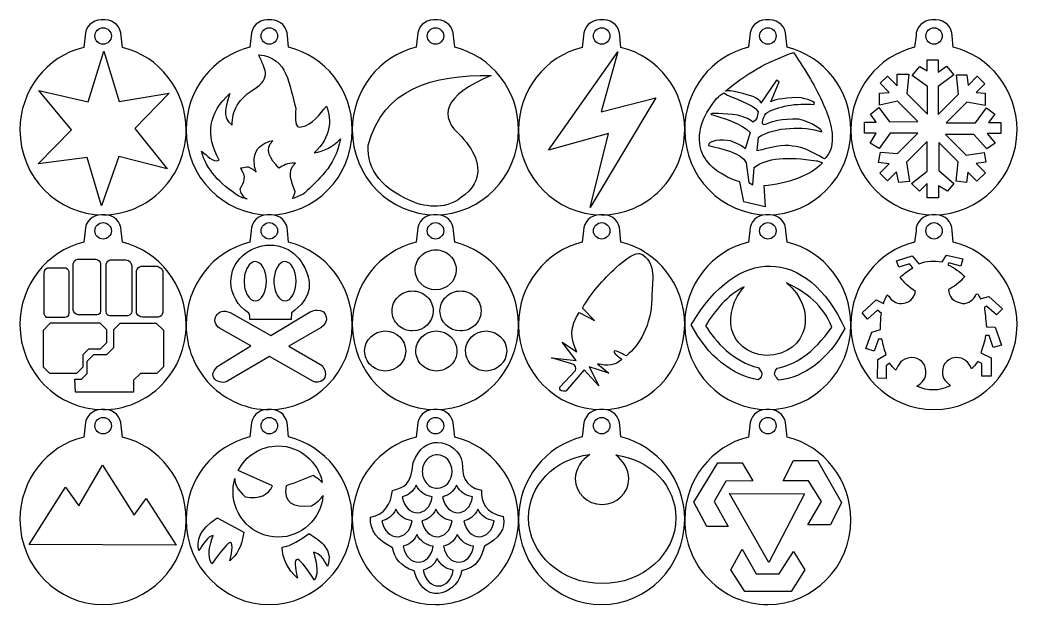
# Model space of a CAD drawing. Extents: x 20 to 168, y 22 to 289.
# Drawn here: x 19.9 to 166.2, y 21.9 to 108.6 of the extents above; entities that cross this region are included whole.
import ezdxf

# ---------------------------------------------------------------- set-up
doc = ezdxf.new("R2010")
doc.units = 0
doc.layers.add('vector', color=7, linetype='CONTINUOUS')

msp = doc.modelspace()

# ---------------------------------------------------------------- linework, layer by layer
at = {"layer": 'vector', "color": 7}
for points in [[(32.43502, 108.56923), (31.819873, 108.56923)], [(56.80533, 108.56923), (56.190184, 108.56923)], [(81.175639, 108.56977), (80.560493, 108.56977)], [(105.54649, 108.56923), (104.93135, 108.56923)], [(129.91737, 108.56977), (129.30222, 108.56977)], [(154.28821, 108.56977), (153.67307, 108.56977)], [(34.95312, 104.55133), (34.774, 106.2297)], [(53.850654, 106.2297), (53.650172, 104.56667)], [(59.321786, 104.56558), (59.144309, 106.2297)], [(78.220963, 106.23025), (78.019931, 104.56667)], [(83.692095, 104.56612), (83.514618, 106.23025)], [(108.0646, 104.55133), (107.88548, 106.2297)], [(126.96269, 106.23025), (126.76165, 104.56667)], [(132.43382, 104.56612), (132.25634, 106.23025)], [(151.33354, 106.23025), (151.13251, 104.56667)], [(156.80468, 104.56612), (156.62719, 106.23025)], [(130.02801, 96.57415), (131.24351, 99.48171), (130.87376, 99.74629), (128.60052, 96.36271)], [(127.01473, 92.08138), (126.27469, 89.70241)], [(128.01879, 89.3852), (128.23023, 91.39388)], [(126.433, 87.64115), (126.80329, 84.73359), (127.38447, 84.41643), (127.59591, 86.9537)], [(129.02341, 84.25812), (129.23484, 81.1917), (126.06271, 81.93228), (125.48152, 84.8393)], [(53.259611, 82.34691), (52.781407, 82.44221)], [(32.43502, 80.01395), (31.819873, 80.01395)], [(56.80533, 80.0145), (56.190184, 80.0145)], [(81.175639, 80.0145), (80.560493, 80.0145)], [(105.54649, 80.0145), (104.93135, 80.0145)], [(129.91736, 80.0145), (129.30221, 80.0145)], [(154.28821, 80.0145), (153.67306, 80.0145)], [(34.95312, 75.99606), (34.774, 77.67442)], [(53.850654, 77.67497), (53.647979, 75.9977)], [(59.323429, 75.9966), (59.144309, 77.67497)], [(83.693738, 75.9966), (83.514618, 77.67497)], [(102.59182, 77.67497), (102.39133, 76.01194)], [(108.06295, 76.01139), (107.88548, 77.67497)], [(126.96268, 77.67497), (126.7622, 76.01194)], [(132.43381, 76.01085), (132.25633, 77.67497)], [(151.33354, 77.67497), (151.13306, 76.01194)], [(156.80466, 76.01085), (156.62719, 77.67497)], [(56.601562, 75.57117), (56.601553, 75.57099)], [(28.392472, 73.49931), (31.034918, 73.49931)], [(33.149311, 73.39363), (35.449399, 73.39363)], [(150.85911, 72.24868), (150.3727, 72.84683), (148.80334, 72.32317), (148.467, 73.25822), (150.74683, 74.00592), (151.75582, 72.80959)], [(155.15747, 73.14592), (155.79349, 74.11775)], [(155.79349, 74.11775), (158.1856, 73.55738), (157.88597, 72.51059), (156.12982, 72.95921), (155.98027, 72.69683)], [(23.952245, 72.23509), (26.68069, 72.23509)], [(27.745008, 66.04634), (27.745008, 72.85184)], [(31.722369, 72.81241), (31.722369, 65.83436)], [(32.554981, 65.80811), (32.554981, 72.79875)], [(36.321451, 72.52159), (36.321451, 65.78182)], [(37.045056, 65.62296), (37.045056, 71.82427)], [(37.722101, 72.50185), (40.107641, 72.50185)], [(40.880546, 71.72895), (40.880546, 65.68923)], [(129.95057, 72.4947), (129.95077, 72.4947)], [(23.468564, 65.72867), (23.468564, 71.39645)], [(27.110142, 71.49067), (27.110142, 65.58352)], [(146.26113, 65.55766), (145.70076, 66.04408), (144.24314, 64.736), (143.42094, 65.6327), (145.51452, 67.53894), (146.56022, 67.01582)], [(147.10032, 68.30089), (147.3857, 68.02646)], [(160.12909, 68.34917), (160.39585, 68.43077)], [(160.7645, 67.68854), (161.99753, 68.06267), (164.01661, 66.23092), (163.11936, 65.37147), (161.66121, 66.64176), (161.36212, 66.49221)], [(101.93285, 65.68537), (104.2061, 64.523), (102.40887, 66.32024)], [(26.48897, 64.96234), (23.846525, 64.96234)], [(31.246356, 65.35889), (28.418765, 65.35889)], [(35.766012, 65.22692), (33.123566, 65.22692)], [(40.206239, 65.01547), (37.880406, 65.01547)], [(50.760129, 65.68537), (56.733017, 62.30289), (62.495565, 65.79109)], [(59.749589, 65.67003), (59.720019, 64.65392), (53.623884, 64.65192)], [(49.333188, 58.07355), (53.773415, 60.82226), (49.280054, 63.35954)], [(64.081362, 63.51839), (59.37656, 60.76913), (64.239666, 57.91525)], [(146.33618, 61.78297), (145.81305, 61.78297), (145.1771, 60.02572), (143.98131, 60.39985), (144.87856, 62.82921), (146.11213, 63.20334)], [(161.66121, 63.61423), (162.93258, 63.53973), (163.86708, 60.92357), (162.6702, 60.54946), (162.07258, 62.30615), (161.51221, 62.30615)], [(100.8762, 58.17926), (97.862919, 59.07761), (101.51053, 58.65474), (99.449263, 61.35086), (101.61624, 59.92392)], [(62.86531, 55.64199), (56.52158, 59.23647), (50.495556, 55.74772)], [(147.45807, 58.26903), (146.93439, 57.89544), (146.97159, 56.02645), (145.70076, 56.06425), (145.73856, 58.79269), (146.93434, 59.54039)], [(160.83955, 59.80174), (162.37166, 59.05404), (162.37166, 56.36284), (160.98854, 56.36284), (160.98854, 58.23183), (160.39037, 58.49367)], [(99.078971, 54.7431), (101.4048, 57.17466)], [(104.62899, 58.17926), (106.26792, 56.80491), (103.41347, 57.75639), (104.84042, 54.95454), (102.67344, 57.28037), (99.977313, 54.16191)], [(32.43502, 51.45977), (31.819873, 51.45977)], [(56.80533, 51.45977), (56.190184, 51.45977)], [(81.176186, 51.45977), (80.56104, 51.45977)], [(105.54704, 51.45977), (104.9319, 51.45977)], [(129.91736, 51.45977), (129.30221, 51.45977)], [(34.95312, 47.44187), (34.774, 49.12024)], [(53.850654, 49.12024), (53.650172, 47.45721)], [(59.321786, 47.45612), (59.144309, 49.12024)], [(78.221514, 49.12024), (78.018837, 47.44242)], [(83.694288, 47.44187), (83.515167, 49.12024)], [(102.59237, 49.12024), (102.39189, 47.45721)], [(108.0635, 47.45612), (107.88603, 49.12024)], [(132.43545, 47.44187), (132.25633, 49.12024)], [(56.969111, 40.27813), (51.931813, 42.5585)], [(48.854988, 35.62701), (52.766618, 33.51261)]]:
    msp.add_lwpolyline(points, dxfattribs=at)
for points in [[(32.127172, 107.42439)], [(56.497482, 107.42439)], [(80.867791, 107.42494)], [(105.23864, 107.42439)], [(129.60951, 107.42494)], [(153.98037, 107.42494)], [(32.227416, 103.97507), (34.500664, 96.62729), (41.795872, 97.84333), (36.773911, 92.66253), (41.531298, 86.74222), (34.447531, 88.53945), (31.910256, 81.35052), (29.795864, 88.43374), (22.606922, 87.4828), (27.470029, 92.45108), (22.712643, 98.21363), (29.954717, 96.57415)], [(107.61213, 103.92249), (105.18004, 95.09462), (113.16215, 97.15588), (103.54166, 81.08649), (106.23778, 91.92303), (97.463048, 89.49148)], [(54.95222, 103.4651)], [(133.35791, 103.81622)], [(152.9785, 102.70699), (154.59387, 102.70699), (154.59387, 100.91249), (155.82745, 101.80975), (156.87424, 100.53891), (154.59387, 98.81946), (154.59387, 94.70789), (157.58415, 97.69817), (157.24782, 100.53891), (158.77993, 100.53891), (158.96727, 98.969), (160.31314, 100.31487), (161.41525, 99.21222), (160.16305, 97.95946), (161.47113, 97.84772), (161.47113, 96.05322), (158.77993, 96.53964), (155.7524, 93.51156), (160.05076, 93.51156), (161.65847, 95.67964), (162.8915, 94.74514), (161.95755, 93.54881), (163.7893, 93.54881), (163.7893, 91.94166), (161.77021, 91.94166), (162.96654, 90.52129), (161.73351, 89.66183), (159.82672, 91.79212), (155.67791, 91.79212), (158.70544, 88.76458), (161.32213, 89.13816), (161.58342, 87.71779), (160.16305, 87.53101), (161.50893, 86.18569), (160.25673, 84.93293), (158.91139, 86.2788), (158.74269, 84.76532), (157.21057, 84.95156), (157.50965, 87.79284), (154.687, 90.61495), (154.687, 86.48477), (156.87424, 84.61522), (155.9392, 83.49448), (154.63057, 84.24986), (154.63057, 82.48549), (152.98671, 82.48549), (152.98671, 84.57797), (151.82763, 83.45724), (150.68772, 84.5966), (152.94891, 86.40972), (152.94891, 90.74532), (149.94002, 87.73643), (150.37002, 84.8776), (148.8001, 84.72752), (148.46377, 86.33467), (147.13653, 85.00797), (146.01524, 86.12926), (147.37973, 87.49376), (145.80982, 87.68055), (146.10452, 89.17103), (148.61331, 88.98917), (151.62222, 91.99807), (147.52928, 91.99807), (145.92212, 89.73633), (144.61349, 90.52129), (145.51074, 91.97945), (143.79183, 91.97945), (143.79183, 93.58222), (145.47349, 93.58222), (144.65074, 94.74514), (145.88487, 95.7169), (147.44109, 93.63043), (151.60359, 93.69893), (148.63193, 96.67004), (145.95991, 96.09104), (145.95991, 97.84774), (147.41698, 97.95948), (146.09028, 99.28673), (147.15569, 100.3516), (148.57606, 98.93178), (148.57606, 100.61398), (150.25772, 100.61398), (149.99643, 97.77269), (153.02396, 94.74517), (153.02396, 98.81948), (150.78084, 100.42665), (151.90267, 101.73472), (152.9785, 101.11355)], [(89.056414, 100.43319)], [(123.14144, 97.86912)], [(32.127172, 78.86911)], [(56.497482, 78.86966)], [(80.867791, 78.86966)], [(105.23864, 78.86966)], [(129.60951, 78.86966)], [(153.98037, 78.86966)], [(80.892451, 74.88354)], [(28.392472, 73.49931)], [(33.149311, 73.39363)], [(54.441695, 73.15531)], [(58.803043, 73.15531)], [(110.63363, 74.32755)], [(23.952245, 72.23509)], [(37.722101, 72.50185)], [(77.50942, 68.85751)], [(84.539507, 68.85751)], [(63.497438, 66.04799)], [(24.426067, 64.17356), (31.638013, 64.17356), (32.626193, 63.18537), (32.626193, 61.2649), (31.677452, 60.31671), (29.96786, 60.31671), (29.154968, 59.50382), (29.154968, 57.70931), (28.219926, 56.77538), (24.332946, 56.77538), (23.361749, 57.67207), (23.361749, 63.10924)], [(34.612408, 64.14346), (39.924137, 64.14346), (40.975857, 63.09174), (40.975857, 57.73728), (40.013424, 56.7754), (37.583514, 56.7754), (36.57452, 55.76585), (36.57452, 54.00917), (28.052307, 54.00917), (27.995887, 55.93512), (28.966537, 55.93512), (29.806268, 56.77541), (29.806268, 58.55347), (30.780752, 59.52795), (32.662893, 59.52795), (33.684482, 60.55064), (33.684482, 63.21555)], [(73.49207, 62.98924)], [(80.998172, 62.98924)], [(88.293378, 62.98924)], [(32.127172, 50.31493)], [(56.497482, 50.31493)], [(80.86834, 50.31493)], [(105.2392, 50.31493)], [(129.60951, 50.31493)], [(57.788578, 46.14639)], [(81.156467, 46.66897)], [(81.117577, 44.85092)], [(103.494, 44.88707)], [(133.38748, 44.00351), (136.87678, 44.00351), (140.41812, 37.87123), (138.77974, 34.59391), (135.44874, 34.59391), (137.45742, 37.9775), (135.55446, 41.04282), (131.85427, 41.04282)], [(32.043912, 43.34455), (36.695579, 35.99621), (38.440228, 38.42831), (42.827323, 31.60966), (21.259955, 31.71534), (26.599622, 40.12033), (28.555162, 37.37107)], [(122.28691, 43.68581), (125.82825, 43.68581), (127.41405, 41.04282), (123.44983, 40.99022), (121.75831, 37.97749), (123.76699, 34.32933), (120.64798, 34.32933), (118.74502, 37.92435)], [(78.012264, 40.3822)], [(83.932569, 40.3822)], [(123.97843, 39.193), (134.97382, 39.1399), (129.73987, 29.0434)], [(75.051565, 36.86661)], [(80.919284, 36.86661)], [(87.077866, 36.86661)], [(48.854988, 35.62701)], [(62.334524, 33.30118)], [(78.144276, 33.14068)], [(84.064581, 33.14068)], [(125.82825, 30.99945), (127.91689, 27.38197), (131.27309, 27.38197), (133.38748, 30.68228), (135.02586, 27.98616), (133.01719, 24.81457), (126.25167, 24.81457), (124.18987, 27.98616)], [(81.104429, 29.65138)]]:
    msp.add_lwpolyline(points, close=True, dxfattribs=at)
for points in [[(31.819873, 108.56923), (30.523931, 108.56923), (29.480345, 107.52564), (29.480345, 106.2297)], [(34.774, 106.2297), (34.774, 107.52564), (33.73096, 108.56923), (32.43502, 108.56923)], [(56.190184, 108.56923), (54.894241, 108.56923), (53.850654, 107.52564), (53.850654, 106.2297)], [(59.144309, 106.2297), (59.144309, 107.52564), (58.101269, 108.56923), (56.80533, 108.56923)], [(80.560493, 108.56977), (79.26455, 108.56977), (78.220963, 107.52619), (78.220963, 106.23025)], [(83.514618, 106.23025), (83.514618, 107.52619), (82.471579, 108.56977), (81.175639, 108.56977)], [(104.93135, 108.56923), (103.6354, 108.56923), (102.59182, 107.52564), (102.59182, 106.2297)], [(107.88548, 106.2297), (107.88548, 107.52564), (106.84243, 108.56923), (105.54649, 108.56923)], [(129.30222, 108.56977), (128.00628, 108.56977), (126.96269, 107.52619), (126.96269, 106.23025)], [(132.25634, 106.23025), (132.25634, 107.52619), (131.21329, 108.56977), (129.91737, 108.56977)], [(153.67307, 108.56977), (152.37713, 108.56977), (151.33354, 107.52619), (151.33354, 106.23025)], [(156.62719, 106.23025), (156.62719, 107.52619), (155.58415, 108.56977), (154.28821, 108.56977)], [(30.923172, 106.22039), (30.923141, 106.88536), (31.462208, 107.42442), (32.127172, 107.42439)], [(32.127172, 107.42439), (32.792137, 107.42442), (33.331203, 106.88536), (33.331172, 106.22039)], [(55.293481, 106.22039), (55.293451, 106.88536), (55.832517, 107.42442), (56.497482, 107.42439)], [(56.497482, 107.42439), (57.162446, 107.42442), (57.701512, 106.88536), (57.701482, 106.22039)], [(79.663791, 106.22094), (79.66376, 106.8859), (80.202826, 107.42496), (80.867791, 107.42494)], [(80.867791, 107.42494), (81.532755, 107.42497), (82.071822, 106.8859), (82.071791, 106.22094)], [(104.03465, 106.22039), (104.03461, 106.88536), (104.57368, 107.42442), (105.23864, 107.42439)], [(105.23864, 107.42439), (105.90361, 107.42442), (106.44268, 106.88536), (106.44265, 106.22039)], [(128.40551, 106.22094), (128.40549, 106.8859), (128.94454, 107.42496), (129.60951, 107.42494)], [(129.60951, 107.42494), (130.27447, 107.42497), (130.81354, 106.8859), (130.81351, 106.22094)], [(152.77637, 106.22094), (152.77633, 106.8859), (153.3154, 107.42496), (153.98037, 107.42494)], [(153.98037, 107.42494), (154.64533, 107.42497), (155.1844, 106.8859), (155.18437, 106.22094)], [(29.480345, 106.2297), (29.480345, 106.2297), (29.277669, 104.55243), (29.277669, 104.55243)], [(32.127172, 105.01639), (31.462208, 105.01636), (30.923138, 105.55543), (30.923172, 106.22039)], [(33.331172, 106.22039), (33.331205, 105.55543), (32.792137, 105.01636), (32.127172, 105.01639)], [(56.497482, 105.01639), (55.832517, 105.01636), (55.293449, 105.55543), (55.293481, 106.22039)], [(57.701482, 106.22039), (57.701516, 105.55543), (57.162446, 105.01636), (56.497482, 105.01639)], [(80.867791, 105.01694), (80.202826, 105.01691), (79.66376, 105.55597), (79.663791, 106.22094)], [(82.071791, 106.22094), (82.071825, 105.55597), (81.532755, 105.01691), (80.867791, 105.01694)], [(102.59182, 106.2297), (102.59182, 106.2297), (102.38915, 104.55243), (102.38915, 104.55243)], [(105.23864, 105.01639), (104.57368, 105.01636), (104.03461, 105.55543), (104.03465, 106.22039)], [(106.44265, 106.22039), (106.44268, 105.55543), (105.90361, 105.01636), (105.23864, 105.01639)], [(129.60951, 105.01694), (128.94454, 105.01691), (128.40549, 105.55597), (128.40551, 106.22094)], [(130.81351, 106.22094), (130.81354, 105.55597), (130.27447, 105.01691), (129.60951, 105.01694)], [(153.98037, 105.01694), (153.3154, 105.01691), (152.77633, 105.55597), (152.77637, 106.22094)], [(155.18437, 106.22094), (155.1844, 105.55597), (154.64533, 105.01691), (153.98037, 105.01694)], [(29.277669, 104.55243), (23.80041, 103.213531), (19.935016, 98.21488), (19.928323, 92.46204)], [(44.29918, 92.46204), (44.292354, 98.213481), (40.428684, 103.211206), (34.95312, 104.55133)], [(53.650172, 104.56667), (48.287929, 103.26139), (44.299383, 98.33902), (44.29918, 92.46204)], [(68.668943, 92.46204), (68.668741, 98.33755), (64.681987, 103.2588), (59.321786, 104.56558)], [(78.019931, 104.56667), (72.657792, 103.26111), (68.668864, 98.33904), (68.668943, 92.46204)], [(93.039799, 92.46204), (93.039877, 98.33797), (89.052703, 103.25947), (83.692095, 104.56612)], [(102.38915, 104.55243), (96.911889, 103.213533), (93.046493, 98.214882), (93.039799, 92.46204)], [(117.41066, 92.46204), (117.403834, 98.213481), (113.540164, 103.211206), (108.0646, 104.55133)], [(126.76165, 104.56667), (121.39959, 103.26108), (117.41059, 98.33902), (117.41066, 92.46204)], [(141.78152, 92.46204), (141.7816, 98.33804), (137.79459, 103.25956), (132.43382, 104.56612)], [(151.13251, 104.56667), (145.77044, 103.26108), (141.78143, 98.33902), (141.78152, 92.46204)], [(166.15238, 92.46204), (166.15246, 98.33798), (162.16535, 103.2595), (156.80468, 104.56612)], [(54.635611, 98.65512), (56.990321, 100.3608), (55.508625, 101.89175), (54.95222, 103.4651)], [(54.95222, 103.46511), (59.314968, 103.09941), (59.347344, 98.92301), (60.397061, 95.64185)], [(123.42025, 98.14242), (126.30431, 100.61679), (129.48703, 102.43833), (133.35791, 103.81622)], [(133.35791, 103.81622), (135.13891, 101.18686), (136.71871, 98.60381), (137.78773, 96.13867)], [(70.977795, 90.23097), (73.252608, 98.52473), (80.334314, 100.54893), (89.056414, 100.43319)], [(89.056414, 100.43319), (81.934664, 97.45536), (81.229686, 94.47744), (84.668772, 91.49961)], [(51.040593, 93.15715), (51.037493, 95.16985), (51.831836, 97.06345), (54.635611, 98.65512)], [(127.54333, 97.31474), (126.55945, 97.62102), (123.91982, 98.39214), (123.42025, 98.14242)], [(49.137638, 88.03001), (47.075289, 91.70993), (47.570214, 94.97467), (50.723434, 97.80882)], [(50.723434, 97.80882), (50.219781, 96.10851), (49.379903, 94.32571), (51.040593, 93.15715)], [(120.52146, 94.72602), (120.93505, 95.52443), (121.46949, 96.30707), (122.09848, 97.0502)], [(122.09848, 97.0502), (122.45991, 97.39507), (122.68224, 97.65026), (123.14144, 97.86912)], [(123.14144, 97.86908), (124.44588, 97.06366), (127.53572, 96.30309), (128.17764, 95.09407)], [(128.60052, 96.36271), (128.56952, 96.78704), (127.96127, 97.01941), (127.54333, 97.31474)], [(133.99222, 97.20902), (131.4706, 97.07758), (130.44396, 96.84597), (130.02801, 96.57415)], [(136.36571, 96.20331), (136.80522, 96.49735), (135.38296, 97.05576), (133.99222, 97.20902)], [(60.397061, 95.64185), (60.274893, 94.04926), (60.206175, 92.55024), (61.189684, 92.89259)], [(61.189684, 92.89259), (62.93261, 93.20125), (63.810142, 94.72263), (64.890421, 95.95901)], [(64.890421, 95.95901), (65.660548, 93.7279), (65.549445, 91.45806), (63.093187, 89.08668)], [(128.17764, 95.09407), (128.08824, 94.46951), (128.02183, 93.82757), (127.38447, 93.614)], [(129.28797, 94.88263), (130.93787, 95.91423), (133.87935, 96.42642), (136.36571, 96.20331)], [(137.78773, 96.13867), (138.27912, 95.00553), (138.6625, 93.89771), (138.90792, 92.82138)], [(119.72445, 89.83826), (119.33696, 91.40059), (119.67735, 93.0966), (120.52146, 94.72602)], [(125.21749, 94.61861), (123.29139, 94.85311), (120.82813, 95.01968), (121.29819, 94.69041)], [(121.29819, 94.69041), (122.88573, 94.32294), (125.99105, 93.29462), (127.01473, 92.08138)], [(127.38447, 93.614), (127.10044, 93.94878), (126.34706, 94.28383), (125.21749, 94.61861)], [(129.02341, 93.19113), (128.54401, 93.37664), (128.94881, 94.15134), (129.28797, 94.88263)], [(134.15108, 94.03688), (131.55446, 94.10988), (130.23437, 93.67232), (129.02341, 93.19113)], [(137.51055, 92.18542), (137.53265, 92.56393), (136.04953, 93.52118), (134.15108, 94.03688)], [(19.928323, 92.46204), (19.928318, 85.587829), (25.38377, 80.015149), (32.113478, 80.01505)], [(40.730051, 83.660556), (43.015325, 85.99483), (44.299183, 89.160828), (44.29918, 92.46204)], [(44.29918, 92.46204), (44.299085, 85.58781), (49.754062, 80.01521), (56.483787, 80.01505)], [(56.483787, 80.01505), (63.213511, 80.01521), (68.669036, 85.58781), (68.668943, 92.46204)], [(68.668943, 92.46204), (68.66885, 85.58781), (74.124374, 80.01466), (80.854096, 80.0145)], [(80.854096, 80.0145), (87.584057, 80.01432), (93.039894, 85.58757), (93.039799, 92.46204)], [(93.039799, 92.46204), (93.039794, 85.587827), (98.49525, 80.015146), (105.22496, 80.01505)], [(113.841532, 83.660556), (116.126805, 85.994831), (117.410663, 89.160829), (117.41066, 92.46204)], [(117.41066, 92.46204), (117.41057, 85.58757), (122.86641, 80.01432), (129.59637, 80.0145)], [(128.23023, 91.39388), (130.67669, 92.92386), (134.7828, 93.04642), (137.51055, 92.18542)], [(129.59637, 80.0145), (136.32609, 80.01467), (141.78162, 85.58781), (141.78152, 92.46204)], [(138.90792, 92.82138), (138.97302, 92.42744), (139.01772, 92.05216), (139.04267, 91.69516)], [(141.78152, 92.46204), (141.78142, 85.58757), (147.23726, 80.01432), (153.96722, 80.0145)], [(153.96722, 80.0145), (160.69694, 80.01466), (166.15247, 85.58781), (166.15238, 92.46204)], [(57.014034, 90.87131), (53.289837, 90.02632), (54.287848, 86.95392), (54.549065, 86.24156)], [(57.912376, 86.85397), (56.606713, 88.24606), (55.674393, 89.61844), (57.014034, 90.87131)], [(66.951681, 91.14848), (65.994255, 86.77804), (63.689879, 85.26997), (61.665695, 83.16637)], [(63.093187, 89.08668), (64.440739, 89.34495), (65.744605, 89.90687), (66.951681, 91.14848)], [(84.668772, 91.49961), (86.738985, 89.12933), (87.962822, 86.6968), (86.254566, 84.04664)], [(124.10716, 90.86533), (122.98897, 91.07895), (120.66481, 90.91983), (120.91475, 90.17569)], [(126.27469, 89.70241), (125.99676, 90.09006), (125.07767, 90.47768), (124.10716, 90.86533)], [(139.04267, 91.69516), (139.19184, 89.56089), (138.41501, 88.64773), (137.89236, 88.20366)], [(51.939485, 82.79662), (49.301728, 84.5613), (47.220244, 86.6042), (46.547233, 89.35124)], [(46.547233, 89.35124), (47.392296, 88.76412), (48.164948, 87.59617), (49.137638, 88.03001)], [(78.166735, 81.66767), (72.991936, 83.64476), (70.797594, 86.56283), (70.977795, 90.23097)], [(125.48152, 84.8393), (121.98304, 85.98015), (120.23116, 87.79521), (119.72445, 89.83826)], [(120.91475, 90.17569), (122.92412, 89.61431), (125.68743, 89.18549), (126.433, 87.64115)], [(133.19961, 90.07267), (131.86638, 90.43394), (129.89037, 89.83145), (128.01879, 89.3852)], [(137.89236, 88.20366), (137.38421, 88.51433), (134.599, 90.21318), (133.19961, 90.07267)], [(127.59591, 86.9537), (129.43869, 88.35771), (132.44064, 88.59065), (136.75792, 87.93257)], [(136.75792, 87.93257), (136.77522, 87.96967), (137.48081, 87.77256), (137.61518, 87.63787)], [(52.256647, 86.85397), (53.1558, 85.66209), (52.786605, 84.7009), (52.150923, 83.78809)], [(54.549065, 86.24156), (53.270104, 87.52106), (52.959959, 86.7814), (52.256647, 86.85397)], [(60.343929, 87.594), (59.049086, 87.6379), (58.530321, 87.2162), (57.912376, 86.85397)], [(60.291339, 83.4178), (59.846322, 84.80981), (58.920688, 86.202), (60.343929, 87.594)], [(137.61518, 87.63787), (135.90643, 85.69093), (132.42469, 84.59272), (129.02341, 84.25812)], [(32.113478, 80.01505), (35.345295, 80.014949), (38.444778, 81.326281), (40.730051, 83.660556)], [(52.150923, 83.78809), (52.247083, 83.28938), (52.677904, 82.45558), (53.259611, 82.34691)], [(59.905162, 82.42688), (60.092057, 82.78902), (60.225619, 83.07351), (60.291339, 83.4178)], [(86.254566, 84.04664), (83.472297, 80.83547), (80.809806, 80.98114), (78.166735, 81.66767)], [(105.22496, 80.01505), (108.456776, 80.01495), (111.556259, 81.326282), (113.841532, 83.660556)], [(52.781407, 82.44221), (52.534711, 82.52261), (52.195704, 82.69896), (51.939485, 82.79662)], [(61.665695, 83.16637), (61.077358, 82.90278), (60.530811, 82.50181), (59.905162, 82.42688)], [(31.819873, 80.01395), (30.523937, 80.01395), (29.480345, 78.97036), (29.480345, 77.67442)], [(34.774, 77.67442), (34.774, 78.97036), (33.730957, 80.01395), (32.43502, 80.01395)], [(56.190184, 80.0145), (54.894246, 80.0145), (53.850654, 78.97091), (53.850654, 77.67497)], [(59.144309, 77.67497), (59.144309, 78.97091), (58.101266, 80.0145), (56.80533, 80.0145)], [(80.560493, 80.0145), (79.264555, 80.0145), (78.220963, 78.97091), (78.220963, 77.67497)], [(83.514618, 77.67497), (83.514618, 78.97091), (82.471577, 80.0145), (81.175639, 80.0145)], [(104.93135, 80.0145), (103.63541, 80.0145), (102.59182, 78.97091), (102.59182, 77.67497)], [(107.88548, 77.67497), (107.88548, 78.97091), (106.84244, 80.0145), (105.54649, 80.0145)], [(129.30221, 80.0145), (128.00627, 80.0145), (126.96268, 78.97091), (126.96268, 77.67497)], [(132.25633, 77.67497), (132.25633, 78.97091), (131.21329, 80.0145), (129.91736, 80.0145)], [(153.67306, 80.0145), (152.37713, 80.0145), (151.33354, 78.97092), (151.33354, 77.67497)], [(156.62719, 77.67497), (156.62719, 78.97092), (155.58415, 80.0145), (154.28821, 80.0145)], [(29.480345, 77.67442), (29.480345, 77.67442), (29.277669, 75.99715), (29.277669, 75.99715)], [(30.923172, 77.66512), (30.923141, 78.33006), (31.462203, 78.86914), (32.127172, 78.86911)], [(32.127172, 76.46112), (31.462203, 76.46109), (30.923141, 77.00015), (30.923172, 77.66512)], [(32.127172, 78.86911), (32.792131, 78.86914), (33.331203, 78.33006), (33.331172, 77.66512)], [(33.331172, 77.66512), (33.331203, 77.00015), (32.792131, 76.46109), (32.127172, 76.46112)], [(55.293481, 77.66566), (55.293451, 78.33061), (55.832512, 78.86969), (56.497482, 78.86966)], [(56.497482, 76.46166), (55.832512, 76.46165), (55.293451, 77.00069), (55.293481, 77.66566)], [(56.497482, 78.86966), (57.162441, 78.86969), (57.701512, 78.33061), (57.701482, 77.66566)], [(57.701482, 77.66566), (57.701512, 77.00069), (57.162441, 76.46165), (56.497482, 76.46166)], [(78.220963, 77.67497), (78.220963, 77.67497), (78.01829, 75.99715), (78.01829, 75.99715)], [(79.663791, 77.66566), (79.66376, 78.33061), (80.202821, 78.86969), (80.867791, 78.86966)], [(80.867791, 76.46166), (80.202821, 76.46165), (79.66376, 77.00069), (79.663791, 77.66566)], [(80.867791, 78.86966), (81.532752, 78.86969), (82.071822, 78.33061), (82.071791, 77.66566)], [(82.071791, 77.66566), (82.071822, 77.00069), (81.532752, 76.46165), (80.867791, 76.46166)], [(104.03465, 77.66566), (104.03461, 78.33061), (104.57368, 78.86969), (105.23864, 78.86966)], [(105.23864, 76.46166), (104.57368, 76.46165), (104.03461, 77.00069), (104.03465, 77.66566)], [(105.23864, 78.86966), (105.9036, 78.86969), (106.44268, 78.33061), (106.44265, 77.66566)], [(106.44265, 77.66566), (106.44268, 77.00069), (105.9036, 76.46165), (105.23864, 76.46166)], [(128.40551, 77.66566), (128.40548, 78.33061), (128.94454, 78.86969), (129.60951, 78.86966)], [(129.60951, 76.46166), (128.94454, 76.46165), (128.40548, 77.00069), (128.40551, 77.66566)], [(129.60951, 78.86966), (130.27446, 78.86969), (130.81353, 78.33061), (130.8135, 77.66566)], [(130.8135, 77.66566), (130.81353, 77.00069), (130.27446, 76.46165), (129.60951, 76.46166)], [(152.77637, 77.66566), (152.77633, 78.33062), (153.3154, 78.86969), (153.98037, 78.86966)], [(153.98037, 76.46166), (153.3154, 76.46162), (152.77633, 77.00069), (152.77637, 77.66566)], [(153.98037, 78.86966), (154.64533, 78.86969), (155.1844, 78.33062), (155.18436, 77.66566)], [(155.18436, 77.66566), (155.1844, 77.00069), (154.64533, 76.46162), (153.98037, 76.46166)], [(29.277669, 75.99715), (23.800819, 74.658078), (19.935747, 69.659774), (19.928871, 63.9073)], [(44.298633, 63.9073), (44.291629, 69.658378), (40.428279, 74.655762), (34.95312, 75.99606)], [(53.647979, 75.9977), (48.170521, 74.658752), (44.305073, 69.659799), (44.298633, 63.90675)], [(50.865311, 70.17838), (50.865314, 73.1565), (53.433722, 75.57117), (56.601562, 75.57117)], [(56.601553, 75.57099), (59.769399, 75.57099), (61.856944, 73.11786), (62.33726, 70.17872)], [(68.66949, 63.90675), (68.662917, 69.6584), (64.799192, 74.656427), (59.323429, 75.9966)], [(78.01829, 75.99715), (72.541244, 74.65803), (68.676118, 69.65943), (68.66949, 63.90675)], [(78.761717, 74.024297), (79.326826, 74.574513), (80.093282, 74.883595), (80.892451, 74.88354)], [(80.892451, 74.88354), (81.69162, 74.883595), (82.458075, 74.574513), (83.023185, 74.024297)], [(93.039799, 63.90675), (93.033227, 69.6584), (89.169501, 74.656427), (83.693738, 75.9966)], [(102.39133, 76.01194), (97.028968, 74.70657), (93.039718, 69.78396), (93.039799, 63.90675)], [(117.41066, 63.90675), (117.41074, 69.78277), (113.42373, 74.70483), (108.06295, 76.01139)], [(126.7622, 76.01194), (121.3998, 74.70657), (117.41058, 69.78395), (117.41066, 63.90675)], [(141.78152, 63.90675), (141.78159, 69.78268), (137.7944, 74.70417), (132.43381, 76.01085)], [(151.13306, 76.01194), (145.77042, 74.70676), (141.78143, 69.78416), (141.78152, 63.90675)], [(166.15238, 63.90675), (166.15245, 69.78254), (162.16512, 74.70405), (156.80466, 76.01085)], [(27.745008, 72.85184), (27.855385, 73.14304), (27.943851, 73.44976), (28.392472, 73.49931)], [(31.034918, 73.49931), (31.419847, 73.40671), (31.732307, 73.25064), (31.722369, 72.81241)], [(32.554981, 72.79875), (32.669815, 73.16377), (32.885411, 73.32679), (33.149311, 73.39363)], [(35.449399, 73.39363), (36.055021, 73.33193), (36.261254, 72.97998), (36.321451, 72.52159)], [(54.441695, 73.15531), (54.007463, 73.155455), (53.590991, 72.85195), (53.283927, 72.311584)], [(56.078433, 70.27404), (56.078512, 71.865117), (55.345735, 73.155078), (54.441695, 73.15531)], [(58.803043, 73.15531), (58.368811, 73.155455), (57.952339, 72.85195), (57.645275, 72.311584)], [(60.439781, 70.27404), (60.43986, 71.865117), (59.707083, 73.155078), (58.803043, 73.15531)], [(77.879165, 71.94967), (77.879141, 72.727808), (78.196607, 73.474081), (78.761717, 74.024297)], [(83.023185, 74.024297), (83.588294, 73.474081), (83.90576, 72.727808), (83.905736, 71.94967)], [(107.43082, 72.34626), (108.58782, 73.39424), (109.71243, 74.30133), (110.63363, 74.32755)], [(110.63363, 74.32755), (110.84623, 74.33355), (111.04791, 74.29315), (111.23673, 74.19608)], [(111.23673, 74.19608), (113.5459, 72.57407), (112.45035, 69.51021), (112.6111, 67.69404)], [(151.75582, 72.80959), (152.88964, 73.36654), (154.02365, 73.27312), (155.15747, 73.14592)], [(23.468564, 71.39645), (23.506054, 71.75825), (23.617506, 72.07145), (23.952245, 72.23509)], [(26.68069, 72.23509), (26.895677, 72.05896), (27.13569, 71.90734), (27.110142, 71.49067)], [(37.045056, 71.82427), (37.15977, 72.11347), (37.267542, 72.40684), (37.722101, 72.50185)], [(40.107641, 72.50185), (40.469351, 72.32738), (40.766657, 72.1017), (40.880546, 71.72895)], [(53.283927, 72.311584), (52.976863, 71.771218), (52.80437, 71.038272), (52.804408, 70.27404)], [(57.645275, 72.311584), (57.338211, 71.771218), (57.165718, 71.038272), (57.165756, 70.27404)], [(80.892451, 69.01636), (79.228482, 69.016245), (77.879432, 70.32949), (77.879165, 71.94967)], [(83.905736, 71.94967), (83.905469, 70.329491), (82.556419, 69.016246), (80.892451, 69.01636)], [(102.40887, 66.32024), (103.64138, 68.47609), (105.35287, 70.47222), (107.43082, 72.34626)], [(118.37454, 63.88813), (121.82958, 69.79467), (125.98528, 72.5364), (129.95057, 72.4947)], [(129.95077, 72.4947), (134.17188, 72.4503), (138.17738, 69.25181), (140.89358, 63.35954)], [(149.01367, 70.85679), (149.55474, 71.3684), (150.16945, 71.83265), (150.85911, 72.24868)], [(155.98027, 72.69683), (156.96067, 72.23171), (157.78359, 71.65455), (158.48084, 70.98724)], [(52.804408, 70.27404), (52.804453, 69.509903), (52.976982, 68.777099), (53.284037, 68.236852)], [(54.441695, 67.39332), (55.345613, 67.393552), (56.078339, 68.683178), (56.078433, 70.27404)], [(57.165756, 70.27404), (57.165801, 69.509903), (57.33833, 68.777099), (57.645385, 68.236852)], [(58.803043, 67.39332), (59.706961, 67.393552), (60.439687, 68.683178), (60.439781, 70.27404)], [(151.26447, 68.78293), (150.2917, 69.45353), (149.6124, 70.02089), (149.01367, 70.85679)], [(158.48084, 70.98724), (157.61447, 69.94539), (156.91292, 69.45279), (156.09037, 69.08702)], [(53.452978, 65.67023), (51.894319, 66.63419), (50.865311, 68.29328), (50.865311, 70.17838)], [(62.33726, 70.17872), (62.773703, 67.50802), (59.75097, 65.71752), (59.749589, 65.67003)], [(75.37849, 67.998076), (75.943615, 68.548409), (76.710155, 68.857565), (77.50942, 68.85751)], [(77.50942, 68.85751), (78.308591, 68.857424), (79.07499, 68.548206), (79.639997, 67.997888)], [(82.408931, 67.997888), (82.973938, 68.548205), (83.740337, 68.857424), (84.539507, 68.85751)], [(84.539507, 68.85751), (85.338772, 68.857565), (86.105312, 68.548409), (86.670437, 67.998076)], [(126.12295, 69.48306), (123.52689, 68.11278), (121.8901, 66.023), (120.47927, 63.76379)], [(129.37561, 59.39039), (123.31618, 60.0042), (122.97673, 65.90869), (126.12295, 69.48306)], [(132.32809, 70.04343), (136.95179, 66.40399), (135.71469, 59.51209), (129.37561, 59.39039)], [(138.98186, 63.53975), (137.69856, 66.81738), (135.19516, 68.64651), (132.32809, 70.04343)], [(149.19609, 67.00541), (150.2598, 67.00541), (151.13723, 67.78131), (151.26447, 68.78293)], [(156.09037, 69.08702), (156.10947, 68.01669), (156.73352, 67.33282), (158.16698, 67.0055)], [(53.284037, 68.236852), (53.591092, 67.696605), (54.007518, 67.393175), (54.441695, 67.39332)], [(57.645385, 68.236852), (57.95244, 67.696605), (58.368866, 67.393175), (58.803043, 67.39332)], [(74.496135, 65.9231), (74.495964, 66.701332), (74.813365, 67.447743), (75.37849, 67.998076)], [(79.639997, 67.997888), (80.205004, 67.447571), (80.52233, 66.70124), (80.522159, 65.9231)], [(81.526769, 65.9231), (81.526598, 66.70124), (81.843924, 67.44757), (82.408931, 67.997888)], [(86.670437, 67.998076), (87.235563, 67.447744), (87.552964, 66.701332), (87.552793, 65.9231)], [(112.6111, 67.69404), (112.4397, 63.85526), (110.91747, 61.02211), (108.85777, 59.34219)], [(146.56022, 67.01582), (146.71201, 67.46233), (146.89205, 67.89067), (147.10032, 68.30089)], [(147.3857, 68.02646), (147.7451, 67.4164), (148.42164, 67.00541), (149.19609, 67.00541)], [(158.16698, 67.0055), (159.07125, 67.0055), (159.84045, 67.56585), (160.12909, 68.34917)], [(160.39585, 68.43077), (160.52612, 68.18857), (160.64866, 67.94105), (160.7645, 67.68854)], [(28.418765, 65.35889), (28.110703, 65.48788), (27.809239, 65.62477), (27.745008, 66.04634)], [(31.722369, 65.83436), (31.700879, 65.59744), (31.613518, 65.39829), (31.246356, 65.35889)], [(33.123566, 65.22692), (32.59056, 65.22992), (32.679207, 65.57806), (32.554981, 65.80811)], [(49.280054, 63.35954), (47.661708, 64.34875), (48.882583, 66.55734), (50.760129, 65.68537)], [(62.495565, 65.79109), (62.872751, 65.95724), (63.207256, 66.03635), (63.497438, 66.04799)], [(63.497438, 66.04799), (65.06441, 66.11089), (65.340242, 64.21388), (64.081362, 63.51839)], [(75.37869, 63.848479), (74.813581, 64.398693), (74.496114, 65.144963), (74.496135, 65.9231)], [(80.522159, 65.9231), (80.522204, 64.302914), (79.173395, 62.989419), (77.50942, 62.98924)], [(84.539507, 62.98924), (82.875532, 62.98942), (81.526724, 64.302914), (81.526769, 65.9231)], [(87.552793, 65.9231), (87.552814, 65.144963), (87.235347, 64.398693), (86.670238, 63.848479)], [(161.36212, 66.49221), (161.46172, 65.6275), (161.56152, 64.77008), (161.66121, 63.61423)], [(23.846525, 64.96234), (23.649454, 65.12902), (23.469539, 65.31688), (23.468564, 65.72867)], [(27.110142, 65.58352), (27.101942, 65.11133), (26.787341, 65.04766), (26.48897, 64.96234)], [(36.321451, 65.78182), (36.306591, 65.51172), (36.078608, 65.34814), (35.766012, 65.22692)], [(37.880406, 65.01547), (37.584595, 65.04617), (37.291975, 65.10327), (37.045056, 65.62296)], [(40.880546, 65.68923), (40.793876, 65.38572), (40.638731, 65.12136), (40.206239, 65.01547)], [(53.623884, 64.65192), (53.623884, 64.65192), (53.72398, 65.50262), (53.452978, 65.67023)], [(101.61624, 59.92392), (100.6351, 61.7806), (100.52182, 63.68798), (101.93285, 65.68537)], [(146.11213, 63.20334), (146.13983, 64.01039), (146.13953, 64.8445), (146.26113, 65.55766)], [(19.928871, 63.9073), (19.928573, 57.033097), (25.383778, 51.460178), (32.113478, 51.45977)], [(40.729885, 55.105664), (43.015055, 57.440039), (44.298776, 60.606092), (44.298633, 63.9073)], [(44.298633, 63.90675), (44.298633, 60.60554), (45.582492, 57.439544), (47.867766, 55.105271)], [(56.484337, 51.45977), (63.21404, 51.45987), (68.66949, 57.032544), (68.66949, 63.90675)], [(68.66949, 63.90675), (68.669489, 57.032543), (74.124941, 51.459869), (80.854646, 51.45977)], [(70.478785, 60.05593), (70.479052, 61.676109), (71.828102, 62.989354), (73.49207, 62.98924)], [(73.49207, 62.98924), (75.155825, 62.989061), (76.504542, 61.675902), (76.504809, 60.05593)], [(77.50942, 62.98924), (76.710253, 62.989185), (75.943799, 63.298266), (75.37869, 63.848479)], [(77.984884, 60.05593), (77.985151, 61.67611), (79.334203, 62.989356), (80.998172, 62.98924)], [(80.854646, 51.45977), (87.584349, 51.45987), (93.0398, 57.032544), (93.039799, 63.90675)], [(80.998172, 62.98924), (82.66214, 62.989354), (84.01119, 61.676109), (84.011457, 60.05593)], [(86.670238, 63.848479), (86.105128, 63.298265), (85.338675, 62.989185), (84.539507, 62.98924)], [(85.280091, 60.05593), (85.280358, 61.67611), (86.629409, 62.989355), (88.293378, 62.98924)], [(88.293378, 62.98924), (89.957132, 62.98906), (91.305849, 61.675901), (91.306116, 60.05593)], [(93.039799, 63.90675), (93.039712, 57.03229), (98.495545, 51.45959), (105.2255, 51.45977)], [(105.2255, 51.45977), (111.95523, 51.45994), (117.41074, 57.03253), (117.41066, 63.90675)], [(117.41066, 63.90675), (117.41057, 57.03253), (122.86609, 51.45994), (129.59582, 51.45977)], [(128.1862, 55.84193), (124.42773, 56.49944), (120.80992, 59.23039), (118.37454, 63.88813)], [(120.47927, 63.76379), (121.83773, 61.48994), (124.64954, 58.40211), (128.1842, 57.63643)], [(129.59582, 51.45977), (136.32577, 51.45959), (141.78159, 57.03229), (141.78152, 63.90675)], [(130.97783, 57.54934), (133.48459, 57.9406), (136.22006, 59.64952), (138.98186, 63.53975)], [(140.89358, 63.35954), (138.45577, 58.70366), (134.90326, 56.21755), (131.21777, 55.7625)], [(141.78152, 63.90675), (141.78143, 57.03229), (147.23726, 51.45959), (153.96721, 51.45977)], [(153.96721, 51.45977), (160.69694, 51.45994), (166.15246, 57.03253), (166.15238, 63.90675)], [(146.93434, 59.54039), (146.67488, 60.28795), (146.49699, 61.03541), (146.33618, 61.78297)], [(161.51221, 62.30615), (161.40791, 61.41136), (161.14116, 60.59787), (160.83955, 59.80174)], [(71.36134, 57.981309), (70.796231, 58.531523), (70.478764, 59.277793), (70.478785, 60.05593)], [(76.504809, 60.05593), (76.504854, 58.435744), (75.156045, 57.122249), (73.49207, 57.12207)], [(78.86744, 57.981308), (78.30233, 58.531522), (77.984863, 59.277793), (77.984884, 60.05593)], [(84.011457, 60.05593), (84.011478, 59.277793), (83.694011, 58.531523), (83.128902, 57.981309)], [(86.162647, 57.981309), (85.597537, 58.531522), (85.28007, 59.277793), (85.280091, 60.05593)], [(91.306116, 60.05593), (91.306161, 58.435744), (89.957353, 57.12225), (88.293378, 57.12207)], [(107.11367, 60.08222), (106.80257, 59.76992), (107.72082, 59.25275), (108.17086, 58.81359)], [(108.85777, 59.34219), (108.28481, 59.59312), (107.93857, 59.95724), (107.11367, 60.08222)], [(108.17086, 58.81359), (107.28596, 57.9369), (106.07745, 57.78793), (104.62899, 58.17926)], [(150.69045, 59.10108), (149.11875, 58.93344), (148.73858, 58.05334), (148.35914, 57.24086)], [(152.77527, 57.07324), (152.77527, 58.19347), (151.84165, 59.10108), (150.69045, 59.10108)], [(157.30698, 59.10115), (156.15579, 59.10115), (155.22271, 58.19353), (155.22271, 57.0733)], [(159.48272, 57.42113), (159.17509, 58.39085), (158.25629, 59.11546), (157.30698, 59.10115)], [(160.39037, 58.49367), (160.08827, 58.10999), (159.78578, 57.75251), (159.48272, 57.42113)], [(50.495556, 55.74772), (49.292308, 54.76729), (46.775347, 56.42435), (49.333188, 58.07355)], [(64.239666, 57.91525), (65.654683, 55.95836), (63.715486, 55.0381), (62.86531, 55.64199)], [(73.49207, 57.12207), (72.692903, 57.122015), (71.926449, 57.431096), (71.36134, 57.981309)], [(80.998172, 57.12207), (80.199004, 57.122014), (79.43255, 57.431095), (78.86744, 57.981308)], [(83.128902, 57.981309), (82.563793, 57.431096), (81.797339, 57.122015), (80.998172, 57.12207)], [(88.293378, 57.12207), (87.49421, 57.122015), (86.727756, 57.431095), (86.162647, 57.981309)], [(101.4048, 57.17466), (101.4911, 57.61443), (101.4856, 58.01776), (100.8762, 58.17926)], [(128.1842, 57.63643), (128.76516, 56.99947), (128.99908, 56.38595), (128.1862, 55.84193)], [(131.21777, 55.7625), (130.88433, 56.24542), (130.13278, 56.54265), (130.97783, 57.54934)], [(148.35914, 57.24086), (148.05916, 57.55722), (147.75902, 57.89983), (147.45807, 58.26903)], [(151.45624, 54.89311), (152.24362, 55.33034), (152.8834, 56.10828), (152.77527, 57.07324)], [(155.22271, 57.0733), (155.15771, 55.73096), (155.91952, 55.58962), (156.34618, 54.94741)], [(32.113478, 51.45977), (35.345292, 51.459818), (38.444715, 52.771289), (40.729885, 55.105664)], [(47.867766, 55.105271), (50.153039, 52.770999), (53.252522, 51.459669), (56.484337, 51.45977)], [(99.977313, 54.16191), (99.520643, 54.15991), (98.993109, 54.06761), (99.078971, 54.7431)], [(156.34618, 54.94741), (154.73049, 54.16531), (153.10045, 54.13574), (151.45624, 54.89311)], [(31.819873, 51.45977), (30.523937, 51.45977), (29.480345, 50.41618), (29.480345, 49.12024)], [(34.774, 49.12024), (34.774, 50.41618), (33.730957, 51.45977), (32.43502, 51.45977)], [(56.190184, 51.45977), (54.894246, 51.45977), (53.850654, 50.41618), (53.850654, 49.12024)], [(59.144309, 49.12024), (59.144309, 50.41618), (58.101266, 51.45977), (56.80533, 51.45977)], [(80.56104, 51.45977), (79.265105, 51.45977), (78.221514, 50.41618), (78.221514, 49.12024)], [(83.515167, 49.12024), (83.515167, 50.41618), (82.472122, 51.45977), (81.176186, 51.45977)], [(104.9319, 51.45977), (103.63597, 51.45977), (102.59237, 50.41618), (102.59237, 49.12024)], [(107.88603, 49.12024), (107.88603, 50.41618), (106.84298, 51.45977), (105.54704, 51.45977)], [(129.30221, 51.45977), (128.00627, 51.45977), (126.96268, 50.41618), (126.96268, 49.12024)], [(132.25633, 49.12024), (132.25633, 50.41618), (131.21329, 51.45977), (129.91736, 51.45977)], [(30.923172, 49.11093), (30.923141, 49.77587), (31.462203, 50.31496), (32.127172, 50.31493)], [(32.127172, 50.31493), (32.792131, 50.31496), (33.331203, 49.77587), (33.331172, 49.11093)], [(55.293481, 49.11093), (55.293451, 49.77587), (55.832512, 50.31496), (56.497482, 50.31493)], [(56.497482, 50.31493), (57.162441, 50.31496), (57.701512, 49.77587), (57.701482, 49.11093)], [(79.664341, 49.11093), (79.664307, 49.77587), (80.203368, 50.31496), (80.86834, 50.31493)], [(80.86834, 50.31493), (81.533299, 50.31496), (82.072372, 49.77587), (82.072338, 49.11093)], [(104.03519, 49.11093), (104.03516, 49.77587), (104.57423, 50.31496), (105.2392, 50.31493)], [(105.2392, 50.31493), (105.90416, 50.31496), (106.44323, 49.77587), (106.4432, 49.11093)], [(128.40551, 49.11093), (128.40548, 49.77587), (128.94454, 50.31496), (129.60951, 50.31493)], [(129.60951, 50.31493), (130.27446, 50.31496), (130.81353, 49.77587), (130.8135, 49.11093)], [(29.480345, 49.12024), (29.480345, 49.12024), (29.277669, 47.44297), (29.277669, 47.44297)], [(32.127172, 47.90692), (31.462203, 47.90691), (30.923141, 48.44596), (30.923172, 49.11093)], [(33.331172, 49.11093), (33.331203, 48.44596), (32.792131, 47.90691), (32.127172, 47.90692)], [(56.497482, 47.90692), (55.832512, 47.90691), (55.293451, 48.44596), (55.293481, 49.11093)], [(57.701482, 49.11093), (57.701512, 48.44596), (57.162441, 47.90691), (56.497482, 47.90692)], [(80.86834, 47.90692), (80.203368, 47.90691), (79.664307, 48.44596), (79.664341, 49.11093)], [(82.072338, 49.11093), (82.072372, 48.44596), (81.533299, 47.90691), (80.86834, 47.90692)], [(105.2392, 47.90692), (104.57423, 47.90691), (104.03516, 48.44596), (104.03519, 49.11093)], [(106.4432, 49.11093), (106.44323, 48.44596), (105.90416, 47.90691), (105.2392, 47.90692)], [(126.96268, 49.12024), (126.96268, 49.12024), (126.76001, 47.44242), (126.76001, 47.44242)], [(129.60951, 47.90692), (128.94454, 47.90691), (128.40548, 48.44596), (128.40551, 49.11093)], [(130.8135, 49.11093), (130.81353, 48.44596), (130.27446, 47.90691), (129.60951, 47.90692)], [(29.277669, 47.44297), (23.800214, 46.104023), (19.934768, 41.105076), (19.928323, 35.35203)], [(44.29918, 35.35203), (44.292603, 41.103676), (40.428879, 46.101697), (34.95312, 47.44187)], [(53.650172, 47.45721), (48.287769, 46.15184), (44.299099, 41.22922), (44.29918, 35.35203)], [(68.66949, 35.35203), (68.669571, 41.22801), (64.682464, 46.14951), (59.321786, 47.45612)], [(78.018837, 47.44242), (72.541769, 46.103568), (68.676427, 41.105209), (68.66949, 35.35257)], [(93.040349, 35.35257), (93.033528, 41.104015), (89.169856, 46.101745), (83.694288, 47.44187)], [(102.39189, 47.45721), (97.029677, 46.15192), (93.040548, 41.22958), (93.040349, 35.35257)], [(117.4112, 35.35257), (117.411, 41.22815), (113.4238, 46.14941), (108.0635, 47.45612)], [(126.76001, 47.44242), (121.283155, 46.103352), (117.418077, 41.105047), (117.4112, 35.35257)], [(141.78152, 35.35257), (141.774698, 41.104017), (137.911022, 46.101749), (132.43545, 47.44187)], [(51.931813, 42.5585), (53.03602, 44.6912), (55.244401, 46.14642), (57.788578, 46.14639)], [(57.788578, 46.14639), (60.989746, 46.14642), (63.659129, 43.8428), (64.26651, 40.78427)], [(77.612392, 43.70553), (78.410725, 45.87351), (79.80544, 46.68113), (81.156467, 46.66897)], [(81.156467, 46.66897), (82.893507, 46.65337), (84.558459, 45.28259), (84.78928, 43.70553)], [(79.574361, 44.130405), (79.165088, 43.669048), (78.935192, 43.043313), (78.935258, 42.39088)], [(81.117577, 44.85092), (80.538754, 44.850944), (79.983635, 44.591763), (79.574361, 44.130405)], [(83.299345, 42.39088), (83.299482, 43.749269), (82.322708, 44.850626), (81.117577, 44.85092)], [(94.514396, 35.59853), (94.514396, 40.32789), (98.331353, 44.26187), (103.494, 44.88707)], [(103.494, 44.88707), (102.28897, 44.09532), (101.36646, 42.80391), (101.36646, 41.30739)], [(109.21437, 41.30739), (109.21437, 42.74399), (108.36442, 43.99141), (107.32236, 44.82682)], [(107.32236, 44.82682), (112.43311, 44.12557), (116.11901, 40.24607), (116.11901, 35.59853)], [(74.547067, 39.63176), (76.342829, 40.0823), (77.261967, 40.40785), (77.612392, 43.70553)], [(84.78928, 43.70553), (84.85196, 41.94696), (84.915301, 40.18926), (87.592221, 39.66901)], [(51.180821, 39.45867), (51.180773, 40.11933), (51.275651, 40.75774), (51.451969, 41.36053)], [(51.451969, 41.36053), (51.326873, 40.63619), (51.798607, 39.73614), (52.951763, 38.69234)], [(62.913516, 41.81134), (61.620087, 41.30035), (60.373721, 40.78912), (58.948754, 40.27813)], [(64.26651, 40.78427), (64.015999, 41.13939), (63.42553, 41.42017), (62.913516, 41.81134)], [(78.935258, 42.39088), (78.935192, 41.738447), (79.165088, 41.112712), (79.574361, 40.651355)], [(81.117577, 39.93084), (82.322708, 39.931134), (83.299482, 41.032491), (83.299345, 42.39088)], [(101.36646, 41.30739), (101.36646, 39.24226), (103.12282, 37.56776), (105.29014, 37.56776)], [(105.29014, 37.56776), (107.45746, 37.56776), (109.21437, 39.24226), (109.21437, 41.30739)], [(52.951763, 38.69234), (55.156413, 38.27674), (56.310357, 39.00729), (56.969111, 40.27813)], [(58.948754, 40.27813), (58.493651, 37.89959), (59.916947, 37.07293), (62.702079, 37.37111)], [(71.333299, 35.70643), (73.423011, 36.14733), (74.358335, 37.57153), (74.547067, 39.63176)], [(78.012264, 40.3822), (77.530213, 39.34716), (76.81018, 38.88242), (75.97675, 38.6907)], [(80.390137, 38.6907), (79.318208, 38.81218), (78.526623, 39.42569), (78.012264, 40.3822)], [(79.574361, 40.651355), (79.983635, 40.189997), (80.538754, 39.930816), (81.117577, 39.93084)], [(83.932569, 40.3822), (83.450511, 39.34716), (82.730485, 38.88242), (81.897052, 38.6907)], [(86.31044, 38.6907), (85.238513, 38.81218), (84.446928, 39.42569), (83.932569, 40.3822)], [(87.592221, 39.66901), (87.59235, 37.87822), (88.15012, 36.35104), (90.807089, 35.81873)], [(57.788578, 32.77203), (54.139308, 32.772), (51.180877, 35.7656), (51.180821, 39.45867)], [(64.370588, 38.86324), (64.072665, 35.4493), (61.239429, 32.772), (57.788578, 32.77203)], [(62.702079, 37.37111), (63.447229, 37.83804), (64.101348, 38.3404), (64.370588, 38.86324)], [(75.97675, 38.6907), (76.57195, 35.50609), (79.940644, 35.64024), (80.390137, 38.6907)], [(81.897052, 38.6907), (82.49225, 35.50609), (85.860946, 35.64024), (86.31044, 38.6907)], [(75.051565, 36.86661), (74.569513, 35.83158), (73.849484, 35.36737), (73.016051, 35.17565)], [(77.430531, 35.17565), (76.358606, 35.29714), (75.565923, 35.9101), (75.051565, 36.86661)], [(80.919284, 36.86661), (80.43723, 35.83158), (79.71775, 35.36737), (78.884317, 35.17565)], [(83.297702, 35.17565), (82.225775, 35.29714), (81.433642, 35.9101), (80.919284, 36.86661)], [(87.077866, 36.86661), (86.595821, 35.83158), (85.875788, 35.36737), (85.042352, 35.17565)], [(89.455739, 35.17565), (88.383814, 35.29714), (87.592233, 35.9101), (87.077866, 36.86661)], [(19.928323, 35.35203), (19.928615, 28.477816), (25.384314, 22.905381), (32.114025, 22.90559)], [(32.114025, 22.90559), (38.843522, 22.905689), (44.298888, 28.478034), (44.29918, 35.35203)], [(44.29918, 35.35203), (44.299419, 28.47805), (49.754298, 22.90576), (56.483787, 22.90559)], [(46.159408, 30.81649), (45.901849, 32.26228), (46.051291, 33.76378), (48.854988, 35.62701)], [(56.483787, 22.90559), (63.213511, 22.90541), (68.669251, 28.4778), (68.66949, 35.35203)], [(68.66949, 35.35257), (68.669489, 28.478363), (74.124941, 22.905689), (80.854646, 22.90559)], [(74.584864, 31.22184), (72.439853, 32.29898), (71.156046, 33.71447), (71.333299, 35.70643)], [(73.016051, 35.17565), (73.611251, 31.99106), (76.981043, 32.12519), (77.430531, 35.17565)], [(78.884317, 35.17565), (79.479514, 31.99106), (82.848213, 32.12519), (83.297702, 35.17565)], [(85.042352, 35.17565), (85.637552, 31.99106), (89.006246, 32.12519), (89.455739, 35.17565)], [(90.807089, 35.81873), (91.210099, 33.95612), (90.174108, 32.5335), (88.040845, 31.44588)], [(89.471217, 26.551092), (91.75649, 28.885364), (93.040349, 32.05136), (93.040349, 35.35257)], [(93.040349, 35.35257), (93.040254, 28.47811), (98.496097, 22.90541), (105.22605, 22.90559)], [(105.31643, 25.95886), (99.350505, 25.95886), (94.514396, 30.27488), (94.514396, 35.59853)], [(105.22605, 22.90559), (111.95576, 22.90575), (117.41129, 28.47835), (117.4112, 35.35257)], [(116.11901, 35.59853), (116.11901, 30.27488), (111.28233, 25.95886), (105.31643, 25.95886)], [(117.4112, 35.35257), (117.4112, 32.051359), (118.69506, 28.885362), (120.980334, 26.551089)], [(129.59691, 22.90559), (136.326401, 22.905997), (141.781521, 28.478581), (141.78152, 35.35257)], [(50.705358, 29.28383), (51.844232, 34.33687), (49.773424, 31.13575), (48.062364, 28.8604)], [(48.273255, 33.0366), (47.469773, 32.88856), (46.828453, 31.77115), (46.159408, 30.81649)], [(48.062364, 28.8604), (47.332588, 30.07457), (47.756406, 31.5454), (48.273255, 33.0366)], [(52.766618, 33.51261), (52.481566, 31.37913), (51.692019, 30.1544), (50.705358, 29.28383)], [(58.370308, 31.29251), (59.786646, 31.48801), (61.054531, 32.42395), (62.334524, 33.30118)], [(62.334524, 33.30118), (64.067797, 32.13701), (65.90084, 31.02536), (65.030103, 28.49066)], [(78.144276, 33.14068), (77.662221, 32.10564), (76.942194, 31.64033), (76.108761, 31.44861)], [(80.522696, 31.44861), (79.45077, 31.5701), (78.658638, 32.18417), (78.144276, 33.14068)], [(84.064581, 33.14068), (83.582529, 32.10564), (82.863046, 31.64033), (82.029613, 31.44861)], [(86.443001, 31.44861), (85.371064, 31.5701), (84.578939, 32.18417), (84.064581, 33.14068)], [(60.643556, 26.746), (59.169735, 28.11811), (58.434583, 29.63848), (58.370308, 31.29251)], [(77.724684, 27.81964), (75.721201, 28.49414), (74.829183, 29.70293), (74.584864, 31.22184)], [(76.108761, 31.44861), (76.703959, 28.26402), (80.073208, 28.39816), (80.522696, 31.44861)], [(82.029613, 31.44861), (82.624814, 28.26402), (85.993508, 28.39816), (86.443001, 31.44861)], [(88.040845, 31.44588), (87.604191, 29.87051), (87.050594, 28.35735), (84.676986, 27.81964)], [(63.127148, 26.48198), (60.426574, 30.68939), (59.823026, 30.28501), (60.643556, 26.746)], [(65.030103, 28.49066), (64.494943, 29.55647), (63.875385, 30.42388), (62.954054, 30.58861)], [(62.954054, 30.58861), (63.20804, 30.05066), (63.86626, 27.39447), (63.127148, 26.48198)], [(81.104429, 29.65138), (80.622377, 28.61634), (79.902347, 28.15159), (79.068914, 27.95986)], [(83.482849, 27.95986), (82.410922, 28.08135), (81.618787, 28.69487), (81.104429, 29.65138)], [(84.676986, 27.81964), (84.493839, 25.12555), (79.5406, 21.94557), (77.724684, 27.81964)], [(79.068914, 27.95986), (79.664115, 24.77526), (83.033361, 24.9094), (83.482849, 27.95986)], [(80.854646, 22.90559), (84.086461, 22.905489), (87.185944, 24.216819), (89.471217, 26.551092)], [(120.980334, 26.551089), (123.265609, 24.216817), (126.365093, 22.905487), (129.59691, 22.90559)]]:
    msp.add_open_spline(points, degree=3, dxfattribs=at)

doc.saveas('drawing.dxf')
